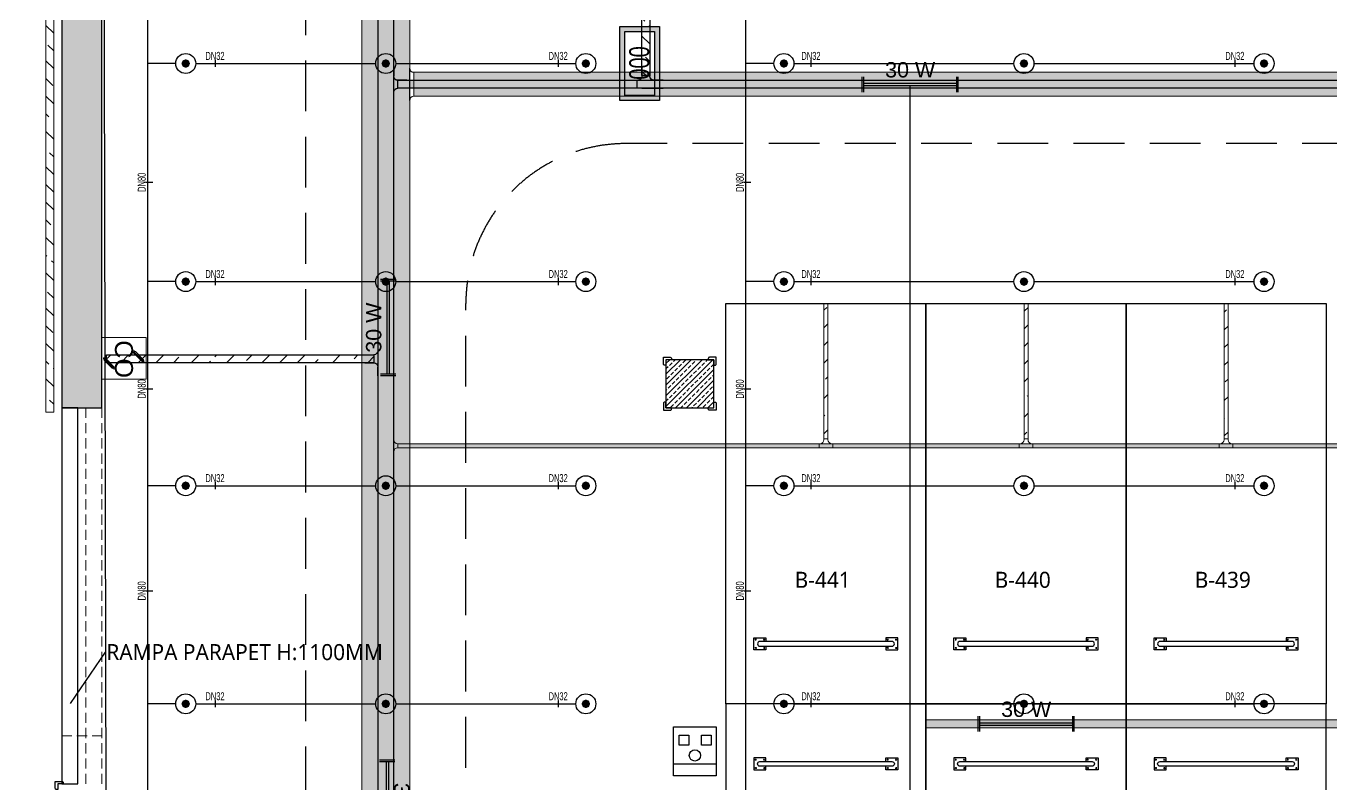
# Model space of a CAD drawing. Header units: millimetres. Extents: x -379292 to 1221486, y 92049 to 447512.
# Drawn here: x -234450 to -218145, y 179619 to 189086 of the extents above; entities that cross this region are included whole.
import ezdxf
from ezdxf import colors
from ezdxf.entities.mleader import LeaderData, LeaderLine
from ezdxf.enums import TextEntityAlignment as Align
from ezdxf.lldxf.tags import DXFTag
from ezdxf.math import Vec2, Vec3

# ---------------------------------------------------------------- set-up
doc = ezdxf.new("R2010")
doc.units = ezdxf.units.MM
doc.linetypes.add('HIDDEN', pattern=[9.525, 6.35, -3.175])
for name, color, linetype in [('-M-YNGN-BORUID', 7, 'Continuous'), ('-M-YNGN-BORUUZUN', 7, 'Continuous'), ('-M-YNGN-BORUYUK', 7, 'Continuous'), ('-M-YNGN-SPR-YUK', 7, 'Continuous'), ('-M-YNGN-ZON3-CAP-', 7, 'Continuous'), ('-M-YNGN-ZON3-SPR-', 7, 'Continuous'), ('05_CONCRETE VIEW', 142, 'Continuous'), ('05_HATCH CONCRETE', 141, 'Continuous'), ('05_SYMBOL', 2, 'Continuous'), ('05_TEXT 5', 7, 'Continuous'), ('08_ARAÇ SAYIM', 140, 'Continuous'), ('08_LAMP', 4, 'Continuous'), ('08_SOCKET', 4, 'Continuous'), ('202-A-Y-MahalAd', 141, 'Continuous'), ('AIRONN ZONLAMA', 4, 'Continuous'), ('E_CT_ZA', 6, 'Continuous')]:
    doc.layers.add(name, color=color, linetype=linetype)
doc.layers.add('-M-YNGN-SPR-CAPCIZGI', color=188, linetype='Continuous', plot=False)
for name, color, linetype, lineweight in [('-M-YNGN-ZON3', 6, 'SP', 30), ('06_FORMWORK HIDDEN', 252, 'HIDDEN2', 0), ('08_DEDECTOR', 3, 'Continuous', 9), ('E_CT_AYDINLATMA', 3, 'Continuous', 9), ('E_CT_KA', 4, 'Continuous', 9), ('E_CT_KIRMIZI', 1, 'Continuous', 9)]:
    doc.layers.add(name, color=color, linetype=linetype, lineweight=lineweight)
doc.styles.add('CIZGI', font='tahoma.ttf', dxfattribs={"width": 0.8, "oblique": 20})
doc.styles.add('HCAD', font='HCAD.SHX', dxfattribs={"width": 0.8, "height": 0.2})
doc.styles.add('PIPESIZE', font='hcad.shx', dxfattribs={"width": 0.8})
doc.styles.add('SPR-NOT', font='romans.shx')
doc.styles.get("Standard").update_dxf_attribs({"font": 'segoeuil.ttf'})
doc.styles.add('WMF-Arial', font='TURK.SHX')
doc.styles.add('YAZI-2', font='arial.ttf', dxfattribs={"height": 2})
doc.styles.add('YAZI-3', font='arial.ttf', dxfattribs={"height": 3})
tags = doc.linetypes.add('HIDDEN2', pattern=[0.1875, 0.125, -0.0625]).pattern_tags.tags
tags[6:7] = [DXFTag(74, 4), DXFTag(75, 0), DXFTag(340, '0'), DXFTag(46, 0.0), DXFTag(50, 0.0), DXFTag(44, 0.0), DXFTag(45, 0.0)]
tags[4:5] = [DXFTag(74, 4), DXFTag(75, 0), DXFTag(340, '0'), DXFTag(46, 0.0), DXFTag(50, 0.0), DXFTag(44, 0.0), DXFTag(45, 0.0)]
doc.linetypes.add('SP', pattern='A,2,-0.1,["SP",CIZGI,S=0.14,R=0.2,X=0,Y=-0.07],-0.255', length=2.355)
pattern_1 = [(225, (905000, -3e-07), (67.351921, -67.351921), []), (225, (904932.65, -3e-07), (67.351921, -67.351921), [47.625, -23.8125])]

# ---------------------------------------------------------------- blocks, each defined once
blk = doc.blocks.new('202_Vida')
at = {"color": 0, "linetype": 'ByBlock', "ltscale": 0.2}
for points in [[(1, 0), (-1, 0)], [(0, 1), (0, -1)]]:
    blk.add_lwpolyline(points, dxfattribs=at)
at = {"color": 0, "linetype": 'ByBlock'}
for radius in [0.42, 0.23, 0.155]:
    blk.add_circle((0, 0), radius, dxfattribs=at)
blk = doc.blocks.new('202_Stoper')
at = {"color": 0, "linetype": 'ByBlock'}
for points in [[(-750, -30), (-750, -75), (-900, -75), (-900, 75), (-750, 75), (-750, 30)], [(750, -30), (750, -75), (900, -75), (900, 75), (750, 75), (750, 30)]]:
    blk.add_lwpolyline(points, dxfattribs=at)
blk.add_lwpolyline([(825, -30, 1), (825, 30), (-825, 30, 1), (-825, -30)], format="xyb", close=True, dxfattribs=at)
at = {"color": 0, "linetype": 'ByBlock', "yscale": 10, "zscale": 10, "rotation": 180}
for p, xscale in [((-877, 53), -10), ((-772, 53), 10), ((772, 53), -10), ((877, 53), 10)]:
    blk.add_blockref('202_Vida', p, dxfattribs=dict(at, xscale=xscale))
at = {"color": 0, "linetype": 'ByBlock', "yscale": 10, "zscale": 10}
for p, xscale in [((-877, -52), 10), ((-772, -52), -10), ((772, -52), 10), ((877, -52), -10)]:
    blk.add_blockref('202_Vida', p, dxfattribs=dict(at, xscale=xscale))
blk = doc.blocks.new('202_Mahalblok')
at = {"color": 0, "linetype": 'ByBlock', "flags": 128}
blk.add_lwpolyline([(0, 0), (0, 5000), (2500, 5000), (2500, 0)], close=True, dxfattribs=at)
at = {"color": 252}
blk.add_blockref('202_Stoper', (1250, 750), dxfattribs=at)
at = {"color": 0, "linetype": 'ByBlock', "ltscale": 25}
blk.add_attdef('MAHALNO', text='', height=200, dxfattribs=at).set_placement((1209, 1390), align=Align.BOTTOM_CENTER)
blk = doc.blocks.new('bariyer')
at = {"color": 8, "ltscale": 25}
blk.add_lwpolyline([(0, -70), (15, -70, 0.414214), (30, -55), (30, 30), (-55, 30, 0.414214), (-70, 15), (-70, 0), (0, 0)], format="xyb", close=True, dxfattribs=at)
blk = doc.blocks.new('SP-C-UP-12')
at = {"ltscale": 10}
blk.add_line((0, 0), (0, 0), dxfattribs=at)
at = {"color": 1, "linetype": 'Continuous'}
blk.add_circle((0, 0), 12.5, dxfattribs=at)
at = {"ltscale": 10}
for points in [[(-5.4, 0), (-3.8, 3.8), (-3.8, -3.8), (0, 5.4)], [(-3.8, -3.8), (0, 5.4), (0, -5.4), (3.8, 3.8)], [(0, -5.4), (3.8, 3.8), (3.8, -3.8), (5.4, 0)]]:
    blk.add_solid(points, dxfattribs=at)
at = {"layer": '-M-YNGN-SPR-YUK', "style": 'SPR-NOT', "width": 0.5, "flags": 9}
for tag, p in [('YUK', (0, 17.8)), ('CAP', (0, 14.4)), ('TIP', (0.2, 10.8))]:
    blk.add_attdef(tag, text='', height=2.5, dxfattribs=at).set_placement(p, align=Align.MIDDLE_CENTER)
blk = doc.blocks.new('SPRKL100')
at = {"layer": '-M-YNGN-SPR-CAPCIZGI'}
blk.add_line((0, 0.43), (0, -0.43), dxfattribs=at)
at = {"layer": '-M-YNGN-BORUID', "color": 0, "style": 'HCAD', "width": 0.8, "flags": 1}
blk.add_attdef('DIC', text='', height=0.4, dxfattribs=at).set_placement((0, -1.69), align=Align.CENTER)
at = {"layer": '-M-YNGN-BORUUZUN', "color": 0, "style": 'HCAD', "width": 0.7}
blk.add_attdef('BOY', text='', height=0.8, dxfattribs=at).set_placement((0, -1.08), align=Align.CENTER)
at = {"layer": '-M-YNGN-BORUYUK', "color": 6, "style": 'PIPESIZE', "width": 0.8}
blk.add_attdef('YUK', text='', height=0.5, dxfattribs=at).set_placement((0, 1.87), align=Align.CENTER)
at = {"color": 0, "style": 'PIPESIZE', "width": 0.7}
blk.add_attdef('CAP', text='', height=1, dxfattribs=at).set_placement((0, 0.45), align=Align.CENTER)
blk = doc.blocks.new('A$C69E75EAE')
at = {"layer": '-M-YNGN-ZON3', "ltscale": 500}
for p, q in [((439.8, -7817.2), (439.8, -2469.7)), ((1187.3, -7817.2), (1187.3, -2469.7)), ((474.8, -5942.2), (439.8, -5942.2)), ((499.8, -5942.2), (724.8, -5942.2)), ((749.8, -5942.2), (974.8, -5942.2)), ((1222.3, -5942.2), (1187.3, -5942.2)), ((1247.3, -5942.2), (1522.3, -5942.2)), ((1547.3, -5942.2), (1822.3, -5942.2)), ((474.8, -6214.7), (439.8, -6214.7)), ((499.8, -6214.7), (724.8, -6214.7)), ((749.8, -6214.7), (974.8, -6214.7)), ((1222.3, -6214.7), (1187.3, -6214.7)), ((1247.3, -6214.7), (1522.3, -6214.7)), ((1547.3, -6214.7), (1822.3, -6214.7)), ((474.8, -6469.7), (439.8, -6469.7)), ((499.8, -6469.7), (724.8, -6469.7)), ((749.8, -6469.7), (974.8, -6469.7)), ((1222.3, -6469.7), (1187.3, -6469.7)), ((1247.3, -6469.7), (1522.3, -6469.7)), ((1547.3, -6469.7), (1822.3, -6469.7)), ((474.8, -6742.2), (439.8, -6742.2)), ((499.8, -6742.2), (724.8, -6742.2)), ((749.8, -6742.2), (974.8, -6742.2)), ((1222.3, -6742.2), (1187.3, -6742.2)), ((1247.3, -6742.2), (1522.3, -6742.2)), ((1547.3, -6742.2), (1822.3, -6742.2))]:
    blk.add_line(p, q, dxfattribs=at)
at = {"layer": '-M-YNGN-ZON3-CAP-'}
ref = blk.add_blockref('SPRKL100', (523.9, -5942.2), dxfattribs=dict(at, xscale=10, yscale=10, zscale=10, rotation=359.9999997800978))
ref.add_attrib('CAP', 'DN32', dxfattribs={"layer": '0', "color": 0, "height": 10, "rotation": 360, "style": 'PIPESIZE', "width": 0.7}).set_placement((523.9, -5937.7), align=Align.CENTER)
ref = blk.add_blockref('SPRKL100', (952.7, -5942.2), dxfattribs=dict(at, xscale=10, yscale=10, zscale=10, rotation=359.9999997800978))
ref.add_attrib('CAP', 'DN32', dxfattribs={"layer": '0', "color": 0, "height": 10, "rotation": 360, "style": 'PIPESIZE', "width": 0.7}).set_placement((952.7, -5937.7), align=Align.CENTER)
ref = blk.add_blockref('SPRKL100', (1268.6, -5942.2), dxfattribs=dict(at, xscale=10, yscale=10, zscale=10, rotation=359.9999997800978))
ref.add_attrib('CAP', 'DN32', dxfattribs={"layer": '0', "color": 0, "height": 10, "rotation": 360, "style": 'PIPESIZE', "width": 0.7}).set_placement((1268.6, -5937.7), align=Align.CENTER)
ref = blk.add_blockref('SPRKL100', (1798.3, -5942.2), dxfattribs=dict(at, xscale=10, yscale=10, zscale=10, rotation=359.9999997800978))
ref.add_attrib('CAP', 'DN32', dxfattribs={"layer": '0', "color": 0, "height": 10, "rotation": 360, "style": 'PIPESIZE', "width": 0.7}).set_placement((1798.3, -5937.7), align=Align.CENTER)
ref = blk.add_blockref('SPRKL100', (441.8, -6090.6), dxfattribs=dict(at, xscale=10.00000000000001, yscale=10.00000000000001, zscale=10.00000000000001, rotation=90))
ref.add_attrib('CAP', 'DN80', dxfattribs={"layer": '0', "color": 0, "height": 10, "rotation": 90, "style": 'PIPESIZE', "width": 0.7}).set_placement((437.3, -6090.6), align=Align.CENTER)
ref = blk.add_blockref('SPRKL100', (1189.3, -6090.6), dxfattribs=dict(at, xscale=10.00000000000001, yscale=10.00000000000001, zscale=10.00000000000001, rotation=90))
ref.add_attrib('CAP', 'DN80', dxfattribs={"layer": '0', "color": 0, "height": 10, "rotation": 90, "style": 'PIPESIZE', "width": 0.7}).set_placement((1184.8, -6090.6), align=Align.CENTER)
ref = blk.add_blockref('SPRKL100', (523.9, -6214.7), dxfattribs=dict(at, xscale=10, yscale=10, zscale=10, rotation=359.9999997800978))
ref.add_attrib('CAP', 'DN32', dxfattribs={"layer": '0', "color": 0, "height": 10, "rotation": 360, "style": 'PIPESIZE', "width": 0.7}).set_placement((523.9, -6210.2), align=Align.CENTER)
ref = blk.add_blockref('SPRKL100', (952.7, -6214.7), dxfattribs=dict(at, xscale=10, yscale=10, zscale=10, rotation=359.9999997800978))
ref.add_attrib('CAP', 'DN32', dxfattribs={"layer": '0', "color": 0, "height": 10, "rotation": 360, "style": 'PIPESIZE', "width": 0.7}).set_placement((952.7, -6210.2), align=Align.CENTER)
ref = blk.add_blockref('SPRKL100', (1268.6, -6214.7), dxfattribs=dict(at, xscale=10, yscale=10, zscale=10, rotation=359.9999997800978))
ref.add_attrib('CAP', 'DN32', dxfattribs={"layer": '0', "color": 0, "height": 10, "rotation": 360, "style": 'PIPESIZE', "width": 0.7}).set_placement((1268.6, -6210.2), align=Align.CENTER)
ref = blk.add_blockref('SPRKL100', (1798.3, -6214.7), dxfattribs=dict(at, xscale=10, yscale=10, zscale=10, rotation=359.9999997800978))
ref.add_attrib('CAP', 'DN32', dxfattribs={"layer": '0', "color": 0, "height": 10, "rotation": 360, "style": 'PIPESIZE', "width": 0.7}).set_placement((1798.3, -6210.2), align=Align.CENTER)
ref = blk.add_blockref('SPRKL100', (441.8, -6348.8), dxfattribs=dict(at, xscale=10.00000000000001, yscale=10.00000000000001, zscale=10.00000000000001, rotation=90))
ref.add_attrib('CAP', 'DN80', dxfattribs={"layer": '0', "color": 0, "height": 10, "rotation": 90, "style": 'PIPESIZE', "width": 0.7}).set_placement((437.3, -6348.8), align=Align.CENTER)
ref = blk.add_blockref('SPRKL100', (1189.3, -6348.8), dxfattribs=dict(at, xscale=10.00000000000001, yscale=10.00000000000001, zscale=10.00000000000001, rotation=90))
ref.add_attrib('CAP', 'DN80', dxfattribs={"layer": '0', "color": 0, "height": 10, "rotation": 90, "style": 'PIPESIZE', "width": 0.7}).set_placement((1184.8, -6348.8), align=Align.CENTER)
ref = blk.add_blockref('SPRKL100', (523.9, -6469.7), dxfattribs=dict(at, xscale=10, yscale=10, zscale=10, rotation=359.9999997800978))
ref.add_attrib('CAP', 'DN32', dxfattribs={"layer": '0', "color": 0, "height": 10, "rotation": 360, "style": 'PIPESIZE', "width": 0.7}).set_placement((523.9, -6465.2), align=Align.CENTER)
ref = blk.add_blockref('SPRKL100', (952.7, -6469.7), dxfattribs=dict(at, xscale=10, yscale=10, zscale=10, rotation=359.9999997800978))
ref.add_attrib('CAP', 'DN32', dxfattribs={"layer": '0', "color": 0, "height": 10, "rotation": 360, "style": 'PIPESIZE', "width": 0.7}).set_placement((952.7, -6465.2), align=Align.CENTER)
ref = blk.add_blockref('SPRKL100', (1268.6, -6469.7), dxfattribs=dict(at, xscale=10, yscale=10, zscale=10, rotation=359.9999997800978))
ref.add_attrib('CAP', 'DN32', dxfattribs={"layer": '0', "color": 0, "height": 10, "rotation": 360, "style": 'PIPESIZE', "width": 0.7}).set_placement((1268.6, -6465.2), align=Align.CENTER)
ref = blk.add_blockref('SPRKL100', (1798.3, -6469.7), dxfattribs=dict(at, xscale=10, yscale=10, zscale=10, rotation=359.9999997800978))
ref.add_attrib('CAP', 'DN32', dxfattribs={"layer": '0', "color": 0, "height": 10, "rotation": 360, "style": 'PIPESIZE', "width": 0.7}).set_placement((1798.3, -6465.2), align=Align.CENTER)
ref = blk.add_blockref('SPRKL100', (441.8, -6601.1), dxfattribs=dict(at, xscale=10.00000000000001, yscale=10.00000000000001, zscale=10.00000000000001, rotation=90))
ref.add_attrib('CAP', 'DN80', dxfattribs={"layer": '0', "color": 0, "height": 10, "rotation": 90, "style": 'PIPESIZE', "width": 0.7}).set_placement((437.3, -6601.1), align=Align.CENTER)
ref = blk.add_blockref('SPRKL100', (1189.3, -6601.1), dxfattribs=dict(at, xscale=10.00000000000001, yscale=10.00000000000001, zscale=10.00000000000001, rotation=90))
ref.add_attrib('CAP', 'DN80', dxfattribs={"layer": '0', "color": 0, "height": 10, "rotation": 90, "style": 'PIPESIZE', "width": 0.7}).set_placement((1184.8, -6601.1), align=Align.CENTER)
ref = blk.add_blockref('SPRKL100', (523.9, -6742.2), dxfattribs=dict(at, xscale=10, yscale=10, zscale=10, rotation=359.9999997800978))
ref.add_attrib('CAP', 'DN32', dxfattribs={"layer": '0', "color": 0, "height": 10, "rotation": 360, "style": 'PIPESIZE', "width": 0.7}).set_placement((523.9, -6737.7), align=Align.CENTER)
ref = blk.add_blockref('SPRKL100', (952.7, -6742.2), dxfattribs=dict(at, xscale=10, yscale=10, zscale=10, rotation=359.9999997800978))
ref.add_attrib('CAP', 'DN32', dxfattribs={"layer": '0', "color": 0, "height": 10, "rotation": 360, "style": 'PIPESIZE', "width": 0.7}).set_placement((952.7, -6737.7), align=Align.CENTER)
ref = blk.add_blockref('SPRKL100', (1268.6, -6742.2), dxfattribs=dict(at, xscale=10, yscale=10, zscale=10, rotation=359.9999997800978))
ref.add_attrib('CAP', 'DN32', dxfattribs={"layer": '0', "color": 0, "height": 10, "rotation": 360, "style": 'PIPESIZE', "width": 0.7}).set_placement((1268.6, -6737.7), align=Align.CENTER)
ref = blk.add_blockref('SPRKL100', (1798.3, -6742.2), dxfattribs=dict(at, xscale=10, yscale=10, zscale=10, rotation=359.9999997800978))
ref.add_attrib('CAP', 'DN32', dxfattribs={"layer": '0', "color": 0, "height": 10, "rotation": 360, "style": 'PIPESIZE', "width": 0.7}).set_placement((1798.3, -6737.7), align=Align.CENTER)
at = {"layer": '-M-YNGN-ZON3-SPR-'}
for p in [(487.3, -5942.2), (737.3, -5942.2), (987.3, -5942.2), (1234.8, -5942.2), (1534.8, -5942.2), (1834.8, -5942.2), (487.3, -6214.7), (737.3, -6214.7), (987.3, -6214.7), (1234.8, -6214.7), (1534.8, -6214.7), (1834.8, -6214.7), (487.3, -6469.7), (737.3, -6469.7), (987.3, -6469.7), (1234.8, -6469.7), (1534.8, -6469.7), (1834.8, -6469.7), (487.3, -6742.2), (737.3, -6742.2), (987.3, -6742.2), (1234.8, -6742.2), (1534.8, -6742.2), (1834.8, -6742.2)]:
    blk.add_blockref('SP-C-UP-12', p, dxfattribs=at)
blk = doc.blocks.new('*U597')
h = blk.add_hatch()
h.set_pattern_fill('ANSI33', color=0, scale=50, angle=1, style=0)
h.paths.add_polyline_path([(-8987, 100), (44320, 100), (44320, 0), (-8987, 0)])
at = {"color": 0}
blk.add_lwpolyline([(-8987, 100), (44320, 100), (44320, 0), (-8987, 0)], close=True, dxfattribs=at)
at = {"ltscale": 25, "flags": 1}
for tag, p in [('YUKSEKLIK', (-229, -149)), ('KALINLIK', (-229, -213))]:
    blk.add_attdef(tag, p, '', height=50, dxfattribs=at)
blk = doc.blocks.new('*U657')
h = blk.add_hatch()
h.set_pattern_fill('ANSI33', color=0, scale=50, angle=1, style=0)
h.paths.add_polyline_path([(-3325, 100), (17, 100), (17, 0), (-3325, 0)])
at = {"color": 0}
blk.add_lwpolyline([(-3325, 100), (17, 100), (17, 0), (-3325, 0)], close=True, dxfattribs=at)
at = {"ltscale": 25, "flags": 1}
for tag, p in [('YUKSEKLIK', (-229, -149)), ('KALINLIK', (-229, -213))]:
    blk.add_attdef(tag, p, '', height=50, dxfattribs=at)
blk = doc.blocks.new('*U167')
at = {"color": 0}
for p, q in [((-164, 164), (-50, 164)), ((-50, 164), (-50, 167)), ((-50, 167), (150, 167)), ((150, 167), (150, 164)), ((264, 164), (150, 164)), ((0, 0), (0, 114)), ((100, 114), (0, 114)), ((100, 0), (100, 114))]:
    blk.add_line(p, q, dxfattribs=at)
for centre, start, end in [((-50, 114), 0, 90), ((150, 114), 90, 180)]:
    blk.add_arc(centre, 50, start, end, dxfattribs=at)
blk = doc.blocks.new('*U674')
h = blk.add_hatch()
h.set_pattern_fill('ANSI33', color=0, scale=50, angle=1, style=0)
h.paths.add_polyline_path([(-115637, 200), (9483, 200), (9483, 0), (-115637, 0)])
at = {"color": 0}
blk.add_lwpolyline([(-115637, 200), (9483, 200), (9483, 0), (-115637, 0)], close=True, dxfattribs=at)
at = {"ltscale": 25, "flags": 1}
for tag, p in [('YUKSEKLIK', (-229, -149)), ('KALINLIK', (-229, -213))]:
    blk.add_attdef(tag, p, '', height=50, dxfattribs=at)
blk = doc.blocks.new('*U714')
h = blk.add_hatch()
h.set_pattern_fill('ANSI33', color=0, scale=50, angle=1, style=0)
h.paths.add_polyline_path([(-12857, 100), (11848, 100), (11848, 0), (-12857, 0)])
at = {"color": 0}
blk.add_lwpolyline([(-12857, 100), (11848, 100), (11848, 0), (-12857, 0)], close=True, dxfattribs=at)
at = {"ltscale": 25, "flags": 1}
for tag, p in [('YUKSEKLIK', (-229, -149)), ('KALINLIK', (-229, -213))]:
    blk.add_attdef(tag, p, '', height=50, dxfattribs=at)
blk = doc.blocks.new('*U721')
h = blk.add_hatch()
h.set_pattern_fill('ANSI33', color=0, scale=50, angle=1, style=0)
h.paths.add_polyline_path([(-122433, 600), (2779, 600), (2779, 0), (-122433, 0)])
at = {"color": 0}
blk.add_lwpolyline([(-122433, 600), (2779, 600), (2779, 0), (-122433, 0)], close=True, dxfattribs=at)
at = {"ltscale": 25, "flags": 1}
for tag, p in [('YUKSEKLIK', (-229, -149)), ('KALINLIK', (-229, -213))]:
    blk.add_attdef(tag, p, '', height=50, dxfattribs=at)
blk = doc.blocks.new('*U736')
h = blk.add_hatch()
h.set_pattern_fill('ANSI33', color=0, scale=50, angle=1, style=0)
h.paths.add_polyline_path([(-53157, 50), (113, 50), (113, 0), (-53157, 0)])
at = {"color": 0}
blk.add_lwpolyline([(-53157, 50), (113, 50), (113, 0), (-53157, 0)], close=True, dxfattribs=at)
at = {"ltscale": 25, "flags": 1}
for tag, p in [('YUKSEKLIK', (-229, -149)), ('KALINLIK', (-229, -213))]:
    blk.add_attdef(tag, p, '', height=50, dxfattribs=at)
blk = doc.blocks.new('*U308')
at = {"color": 0}
for p, q in [((-164, 164), (-50, 164)), ((-50, 164), (-50, 167)), ((-50, 167), (100, 167)), ((100, 167), (100, 164)), ((214, 164), (100, 164)), ((0, 0), (0, 114)), ((50, 114), (0, 114)), ((50, 0), (50, 114))]:
    blk.add_line(p, q, dxfattribs=at)
for centre, start, end in [((-50, 114), 0, 90), ((100, 114), 90, 180)]:
    blk.add_arc(centre, 50, start, end, dxfattribs=at)
blk = doc.blocks.new('*U905')
h = blk.add_hatch()
h.set_pattern_fill('ANSI33', color=0, scale=50, angle=1, style=0)
h.paths.add_polyline_path([(-4483, 100), (-170, 100), (-170, 0), (-4483, 0)])
at = {"color": 0}
blk.add_lwpolyline([(-4483, 100), (-170, 100), (-170, 0), (-4483, 0)], close=True, dxfattribs=at)
at = {"ltscale": 25, "flags": 1}
for tag, p in [('YUKSEKLIK', (-229, -149)), ('KALINLIK', (-229, -213))]:
    blk.add_attdef(tag, p, '', height=50, dxfattribs=at)
blk = doc.blocks.new('*U399')
at = {"color": 0}
for p, q in [((264, 264), (-164, 264)), ((-164, 164), (-50, 164)), ((-60, 264), (-60, 164)), ((0, 264), (264, 264)), ((264, 164), (150, 164)), ((160, 264), (160, 164)), ((0, 0), (0, 114)), ((0, 104), (100, 104)), ((100, 0), (100, 114))]:
    blk.add_line(p, q, dxfattribs=at)
for centre, start, end in [((-50, 114), 0, 90), ((150, 114), 90, 180)]:
    blk.add_arc(centre, 50, start, end, dxfattribs=at)
blk = doc.blocks.new('40 W SIVA ÜSTÜ ETANJ LED 50')
at = {"layer": '08_LAMP'}
for p, q in [((-625, -100), (-625, 100)), ((-605, -100), (-605, 100)), ((-605, 15), (605, 15)), ((605, -100), (605, 100)), ((625, -100), (625, 100)), ((-605, -15), (605, -15))]:
    blk.add_line(p, q, dxfattribs=at)
at = {"layer": '08_LAMP', "color": 2, "style": 'YAZI-2'}
blk.add_text('30 W', height=200, dxfattribs=at).set_placement((0, 90), align=Align.CENTER)
blk = doc.blocks.new('40 W SIVA ÜSTÜ ETANJ LED 50--')
at = {"layer": '08_LAMP'}
for p, q in [((-625, -100), (-625, 100)), ((-605, -100), (-605, 100)), ((-605, 15), (605, 15)), ((605, -100), (605, 100)), ((625, -100), (625, 100)), ((-605, -15), (605, -15))]:
    blk.add_line(p, q, dxfattribs=at)
at = {"layer": '08_LAMP', "color": 2, "style": 'YAZI-2'}
blk.add_text('30 W', height=200, dxfattribs=at).set_placement((0, 90), align=Align.CENTER)
blk = doc.blocks.new('40 W SIVA ÜSTÜ ETANJ LED E 50')
at = {"layer": '08_LAMP'}
for p, q in [((-625, -100), (-625, 100)), ((-605, -100), (-605, 100)), ((-605, 15), (605, 15)), ((605, -100), (605, 100)), ((625, -100), (625, 100)), ((-605, -15), (605, -15))]:
    blk.add_line(p, q, dxfattribs=at)
blk.add_lwpolyline([(625, -125), (800, -125), (800, 125), (625, 125)], close=True, dxfattribs=at)
at = {"layer": '08_LAMP', "color": 2, "style": 'YAZI-2'}
blk.add_text('30 W', height=200, dxfattribs=at).set_placement((0, 90), align=Align.CENTER)
blk.add_text('E', height=125, dxfattribs=at).set_placement((713, 0), align=Align.MIDDLE)
blk = doc.blocks.new('PRIZKOM 50')
at = {"layer": '08_SOCKET', "color": 3}
for p, q in [((-191, 0), (-191, 439)), ((-191, 439), (191, 439)), ((191, 439), (191, 0)), ((-191, 335), (191, 335)), ((-145, 76), (-145, 165)), ((-145, 165), (-61, 165)), ((-61, 165), (-61, 76)), ((54, 165), (139, 165)), ((54, 76), (54, 165)), ((139, 165), (139, 76)), ((191, 0), (-191, 0)), ((-61, 76), (-145, 76)), ((139, 76), (54, 76))]:
    blk.add_line(p, q, dxfattribs=at)
blk.add_circle((-1, 256), 50.5, dxfattribs=at)
blk = doc.blocks.new('TEK YUZLU 1 SATIR 3 KARAKTER')
at = {"layer": '08_ARAÇ SAYIM'}
h = blk.add_hatch(color=7, dxfattribs=at)
h.dxf.hatch_style = 1
h.paths.add_polyline_path([(-40, 43.5), (40, 43.5), (40, 6.2), (-40, 6.2)], flags=16)
h.paths.add_polyline_path([(-46.3, 49.8), (46.3, 49.8), (46.3, 0), (-46.3, 0)])
for points in [[(-46.3, 49.8), (46.3, 49.8), (46.3, 0), (-46.3, 0)], [(-40, 43.5), (40, 43.5), (40, 6.2), (-40, 6.2)]]:
    blk.add_lwpolyline(points, close=True, dxfattribs=at)
at = {"layer": '08_ARAÇ SAYIM', "color": 7, "style": 'WMF-Arial', "width": 0.75}
blk.add_text('000', height=25, dxfattribs=at).set_placement((0.7, 12.9), align=Align.CENTER)
blk = doc.blocks.new('CO 250')
at = {"layer": '08_DEDECTOR'}
for p, q in [((17, 243), (-84, 142)), ((45, 251), (-74, 132)), ((37, 223), (-64, 122)), ((45, 250), (45, 243)), ((114, -136), (-5, -255)), ((104, -126), (3, -227)), ((124, -146), (23, -247)), ((-5, -247), (-5, -255)), ((-5, -255), (3, -255))]:
    blk.add_line(p, q, dxfattribs=at)
at = {"layer": '08_DEDECTOR', "ltscale": 25}
blk.add_lwpolyline([(-262, 278), (-262, -278), (262, -278), (262, 278)], close=True, dxfattribs=at)
at = {"layer": '08_DEDECTOR'}
for centre, radius, start, end in [((37, 223), 27.7, 72.9688, 135), ((17, 243), 27.7, 315, 0), ((-55, 112), 41.6, 135, 180), ((-55, 112), 27.7, 135, 180), ((-55, 112), 13.9, 135, 180), ((95, -116), 13.9, 315, 350.4112), ((95, -116), 27.7, 315, 355.2224), ((95, -116), 41.6, 315, 356.817), ((23, -247), 27.7, 135, 180), ((3, -227), 27.7, 270, 315)]:
    blk.add_arc(centre, radius, start, end, dxfattribs=at)
at = {"layer": '08_DEDECTOR', "color": 3, "style": 'YAZI-3'}
blk.add_text('CO', height=225, dxfattribs=at).set_placement((-226, -113))
blk = doc.blocks.new('*U655')
h = blk.add_hatch()
h.set_pattern_fill('ANSI33', color=0, scale=50, angle=1, style=0)
h.paths.add_polyline_path([(-115024, 100), (-249, 100), (-249, 0), (-115024, 0)])
at = {"color": 0}
blk.add_lwpolyline([(-115024, 100), (-249, 100), (-249, 0), (-115024, 0)], close=True, dxfattribs=at)
at = {"ltscale": 25, "flags": 1}
for tag, p in [('YUKSEKLIK', (-229, -149)), ('KALINLIK', (-229, -213))]:
    blk.add_attdef(tag, p, '', height=50, dxfattribs=at)
blk = doc.blocks.new('*U183')
at = {"color": 0}
for p, q in [((-164, 164), (-50, 164)), ((-50, 164), (-50, 167)), ((-50, 167), (150, 167)), ((150, 167), (150, 164)), ((264, 164), (150, 164)), ((0, 0), (0, 114)), ((100, 114), (0, 114)), ((100, 0), (100, 114))]:
    blk.add_line(p, q, dxfattribs=at)
for centre, start, end in [((-50, 114), 0, 90), ((150, 114), 90, 180)]:
    blk.add_arc(centre, 50, start, end, dxfattribs=at)
blk = doc.blocks.new('*U722')
h = blk.add_hatch()
h.set_pattern_fill('ANSI33', color=0, scale=50, angle=1, style=0)
h.paths.add_polyline_path([(-115264, 300), (-889, 300), (-889, 0), (-115264, 0)])
at = {"color": 0}
blk.add_lwpolyline([(-115264, 300), (-889, 300), (-889, 0), (-115264, 0)], close=True, dxfattribs=at)
at = {"ltscale": 25, "flags": 1}
for tag, p in [('YUKSEKLIK', (-229, -149)), ('KALINLIK', (-229, -213))]:
    blk.add_attdef(tag, p, '', height=50, dxfattribs=at)
blk = doc.blocks.new('*U472')
at = {"color": 0}
for p, q in [((-164, 164), (-50, 164)), ((-50, 164), (-50, 167)), ((-50, 167), (350, 167)), ((350, 167), (350, 164)), ((464, 164), (350, 164)), ((0, 0), (0, 114)), ((300, 114), (0, 114)), ((300, 0), (300, 114))]:
    blk.add_line(p, q, dxfattribs=at)
for centre, start, end in [((-50, 114), 0, 90), ((350, 114), 90, 180)]:
    blk.add_arc(centre, 50, start, end, dxfattribs=at)
blk = doc.blocks.new('*U1030')
h = blk.add_hatch()
h.set_pattern_fill('ANSI33', color=0, scale=50, angle=1, style=0)
h.paths.add_polyline_path([(-2093, 50), (-403, 50), (-403, 0), (-2093, 0)])
at = {"color": 0}
blk.add_lwpolyline([(-2093, 50), (-403, 50), (-403, 0), (-2093, 0)], close=True, dxfattribs=at)
at = {"ltscale": 25, "flags": 1}
for tag, p in [('YUKSEKLIK', (-229, -149)), ('KALINLIK', (-229, -213))]:
    blk.add_attdef(tag, p, '', height=50, dxfattribs=at)
blk = doc.blocks.new('*U1012')
at = {"color": 0}
for p, q in [((214, 214), (-164, 214)), ((-164, 164), (-50, 164)), ((-60, 214), (-60, 164)), ((0, 214), (214, 214)), ((214, 164), (100, 164)), ((110, 214), (110, 164)), ((0, 0), (0, 114)), ((0, 104), (50, 104)), ((50, 0), (50, 114))]:
    blk.add_line(p, q, dxfattribs=at)
for centre, start, end in [((-50, 114), 0, 90), ((100, 114), 90, 180)]:
    blk.add_arc(centre, 50, start, end, dxfattribs=at)
blk = doc.blocks.new('OtoParkBodrumKatMimari')
at = {"layer": '05_HATCH CONCRETE'}
h = blk.add_hatch(dxfattribs=at)
h.set_pattern_fill('ANSI33', color=8, scale=15, angle=180, style=0)
h.set_pattern_definition(pattern_1)
h.paths.add_polyline_path([(4700, 83500), (5200, 83500), (5200, 91550), (12350, 91550), (12350, 83500), (12850, 83500), (12850, 108100), (12350, 108100), (12350, 91800), (5200, 91800), (5200, 108100), (4700, 108100)])
h = blk.add_hatch(dxfattribs=at)
h.set_pattern_fill('ANSI33', color=8, scale=15, angle=180, style=0)
h.set_pattern_definition(pattern_1)
h.paths.add_polyline_path([(20500, 84100), (19900, 84100), (19900, 83500), (20500, 83500)])
at = {"color": 5}
for points in [[(4700, 83500), (5200, 83500), (5200, 91550), (12350, 91550), (12350, 83500), (12850, 83500), (12850, 108100), (12350, 108100), (12350, 91800), (5200, 91800), (5200, 108100), (4700, 108100)], [(20500, 84100), (19900, 84100), (19900, 83500), (20500, 83500)]]:
    blk.add_lwpolyline(points, close=True, dxfattribs=at)
at = {"layer": '05_CONCRETE VIEW', "ltscale": 25}
blk.add_lwpolyline([(12350, 83500), (12350, 78800), (12550, 78800), (12550, 83500)], close=True, dxfattribs=at)
at = {"layer": '05_SYMBOL', "color": 252, "linetype": 'HIDDEN', "ltscale": 100}
for points in [[(15400, 51961), (15400, 166800)], [(128500, 86800), (19400, 86800)], [(17400, 59000), (17400, 84800)]]:
    blk.add_lwpolyline(points, dxfattribs=at)
blk.add_lwpolyline([(19400, 86800, 0.414214), (17400, 84800)], format="xyb", dxfattribs=at)
at = {"layer": '06_FORMWORK HIDDEN', "linetype": 'HIDDEN', "ltscale": 20}
for p, q in [((12350, 79400), (12350, 83500)), ((12650, 78800), (12650, 83500)), ((12850, 78800), (12850, 83500)), ((12350, 79400), (12850, 79400))]:
    blk.add_line(p, q, dxfattribs=at)
at = {"layer": '05_SYMBOL', "color": 8, "xscale": -1}
for p in [(19900, 84100), (12300, 78800)]:
    blk.add_blockref('bariyer', p, dxfattribs=at)
at = {"layer": '05_SYMBOL', "color": 8}
blk.add_blockref('bariyer', (20500, 84100), dxfattribs=at)
at = {"layer": '05_SYMBOL', "color": 8, "rotation": 180}
blk.add_blockref('bariyer', (19900, 83500), dxfattribs=at)
at = {"layer": '05_SYMBOL', "color": 8, "xscale": -1, "rotation": 180}
blk.add_blockref('bariyer', (20500, 83500), dxfattribs=at)
at = {"layer": '202-A-Y-MahalAd', "color": 8, "ltscale": 25}
for p, values in [((20650, 79800), {'MAHALNO': 'B-441'}), ((23150, 79800), {'MAHALNO': 'B-440'}), ((25650, 79800), {'MAHALNO': 'B-439'})]:
    blk.add_blockref('202_Mahalblok', p, dxfattribs=at).add_auto_attribs(values)
ref = blk.add_blockref('202_Mahalblok', (20650, 79800), dxfattribs=dict(at, xscale=-1, rotation=180))
ref.add_attrib('MAHALNO', 'B-442', dxfattribs={"layer": '0', "color": 0, "linetype": 'ByBlock', "ltscale": 25, "height": 200}).set_placement((21859, 78267), align=Align.BOTTOM_CENTER)
ref = blk.add_blockref('202_Mahalblok', (23150, 79800), dxfattribs=dict(at, xscale=-1, rotation=180))
ref.add_attrib('MAHALNO', 'B-443', dxfattribs={"layer": '0', "color": 0, "linetype": 'ByBlock', "ltscale": 25, "height": 200}).set_placement((24359, 78267), align=Align.BOTTOM_CENTER)
ref = blk.add_blockref('202_Mahalblok', (25650, 79800), dxfattribs=dict(at, xscale=-1, rotation=180))
ref.add_attrib('MAHALNO', 'B-444', dxfattribs={"layer": '0', "color": 0, "linetype": 'ByBlock', "ltscale": 25, "height": 200}).set_placement((26859, 78267), align=Align.BOTTOM_CENTER)
at = {"layer": '05_TEXT 5'}
ml = blk.add_multileader_mtext('Standard', dxfattribs=at)
ml.set_content('RAMPA PARAPET H:1100MM', color=256)
ml.set_leader_properties()
ml.build(insert=Vec2(0, 0))
ctx = ml.context
ctx.base_point, ctx.char_height, ctx.plane_origin = Vec3(12906, 80445), 200, Vec3(12458, 79800)
notes = []
notes.append((ctx, [(0, (1, 1, 0), (12898, 80445), (1, 0), 8, [(0, [(12458, 79800)], 0, [])])]))
ctx.mtext.insert, ctx.mtext.flow_direction = Vec3(12908, 80547), 5
for ctx, leaders in notes:
    for number, flags, end, landing, length, lines in leaders:
        leader = LeaderData()
        leader.index, (leader.has_last_leader_line, leader.has_dogleg_vector, leader.attachment_direction) = number, flags
        leader.last_leader_point, leader.dogleg_vector, leader.dogleg_length = Vec3(end), Vec3(landing), length
        for number, points, colour, breaks in lines:
            line = LeaderLine()
            line.index, line.vertices, line.color, line.breaks = number, Vec3.list(points), colors.encode_raw_color(colour), breaks
            leader.lines.append(line)
        ctx.leaders.append(leader)

msp = doc.modelspace()

# ---------------------------------------------------------------- block references
at = {"color": 8}
msp.add_blockref('OtoParkBodrumKatMimari', (-246354.8, 100818.8), dxfattribs=at)

# ---------------------------------------------------------------- next in the draw order: linework, layer by layer
msp.add_line((-223402.1, 172599.3), (-223402.1, 188344.1), dxfattribs=at)
at = {"layer": 'AIRONN ZONLAMA', "color": 3, "ltscale": 25}
msp.add_lwpolyline([(-233504.6, 201649.1), (-233454.6, 179399.1), (-241154.6, 179399.1), (-241154.6, 161849.1), (-233504.6, 161849.1), (-233504.6, 157649.1), (-241354.6, 157761.1), (-180574.5, 105849.1), (-166904.6, 105899.1), (-166954.6, 208399.1), (-175954.6, 208399.1), (-175948.2, 201699.1), (-233504.6, 201699.1)], dxfattribs=at)

# ---------------------------------------------------------------- next in the draw order: block references
at = {"layer": '-M-YNGN-ZON3', "ltscale": 25, "xscale": 10, "yscale": 10, "zscale": 10}
msp.add_blockref('A$C69E75EAE', (-237328.2, 248041), dxfattribs=at)
at = {"layer": '08_ARAÇ SAYIM', "xscale": 10, "yscale": 10, "zscale": 10, "rotation": 90}
msp.add_blockref('TEK YUZLU 1 SATIR 3 KARAKTER', (-226534, 188618.8), dxfattribs=at)
at = {"layer": '08_DEDECTOR', "rotation": 270}
msp.add_blockref('CO 250', (-233226.4, 184935.5), dxfattribs=at)
at = {"layer": '08_LAMP', "xscale": 0.96, "yscale": 0.96, "zscale": 0.96}
for name, p in [('40 W SIVA ÜSTÜ ETANJ LED 50--', (-223402.1, 188358.5)), ('40 W SIVA ÜSTÜ ETANJ LED 50', (-221952.1, 180368.8))]:
    msp.add_blockref(name, p, dxfattribs=at)
at = {"layer": '08_LAMP'}
for name, p, xscale, yscale, zscale, rotation in [('40 W SIVA ÜSTÜ ETANJ LED 50--', (-229924.1, 185318.8), 0.9600000000000062, 0.9600000000000062, 0.9600000000000062, 90), ('40 W SIVA ÜSTÜ ETANJ LED E 50', (-229937.3, 179318.8), 0.96, 0.96, 0.96, 270)]:
    msp.add_blockref(name, p, dxfattribs=dict(at, xscale=xscale, yscale=yscale, zscale=zscale, rotation=rotation))
at = {"layer": '08_SOCKET', "xscale": 1.4, "yscale": 1.4, "zscale": 1.4, "rotation": 180}
msp.add_blockref('PRIZKOM 50', (-226094, 180332.7), dxfattribs=at)
at = {"layer": 'E_CT_AYDINLATMA'}
for name, p, rotation in [('*U714', (-234104.8, 197120.9), 90), ('*U597', (-178885, 180419.8), 180)]:
    msp.add_blockref(name, p, dxfattribs=dict(at, rotation=rotation))
at = {"layer": 'E_CT_AYDINLATMA', "color": 2, "rotation": 90}
msp.add_blockref('*U472', (-229490.8, 188209), dxfattribs=at)
at = {"layer": 'E_CT_KA', "color": 6, "rotation": 270}
msp.add_blockref('*U721', (-230254.8, 155155.9), dxfattribs=at)
at = {"layer": 'E_CT_KA', "rotation": 180}
msp.add_blockref('*U722', (-230494.1, 188509), dxfattribs=at)
at = {"layer": 'E_CT_KIRMIZI', "color": 1, "xscale": -1}
for p, rotation in [((-224429.8, 183525.8), 89.99999999999993), ((-221929.8, 183525.8), 89.99999999999991), ((-219429.8, 183525.8), 89.99999999999991)]:
    msp.add_blockref('*U1030', p, dxfattribs=dict(at, rotation=rotation))
at = {"layer": 'E_CT_KIRMIZI', "color": 2, "rotation": 90}
msp.add_blockref('*U308', (-229690.8, 183818.8), dxfattribs=at)
at = {"layer": 'E_CT_KIRMIZI', "color": 2, "xscale": -1, "rotation": 180}
for p in [(-224479.8, 184032.8), (-221979.8, 184032.8), (-219479.8, 184032.8)]:
    msp.add_blockref('*U1012', p, dxfattribs=at)
at = {"layer": 'E_CT_KIRMIZI', "color": 1, "rotation": 180}
msp.add_blockref('*U736', (-229692.1, 183868.8), dxfattribs=at)
at = {"layer": 'E_CT_ZA', "color": 30, "xscale": -1, "rotation": 270}
msp.add_blockref('*U674', (-230054.8, 268106.2), dxfattribs=at)
at = {"layer": 'E_CT_ZA', "color": 112}
for name, p, rotation in [('*U905', (-226754.8, 188299), 270), ('*U655', (-230054.1, 188409), 180)]:
    msp.add_blockref(name, p, dxfattribs=dict(at, rotation=rotation))
at = {"layer": 'E_CT_ZA', "color": 2, "xscale": -1}
for name, p, rotation in [('*U183', (-229690.8, 188409), 89.99999999999993), ('*U399', (-226754.8, 188573), 180), ('*U167', (-230218.8, 184880.2), 270)]:
    msp.add_blockref(name, p, dxfattribs=dict(at, rotation=rotation))
at = {"layer": 'E_CT_ZA', "color": 112}
msp.add_blockref('*U657', (-230121.5, 184880.2), dxfattribs=at)

doc.saveas('drawing.dxf')
